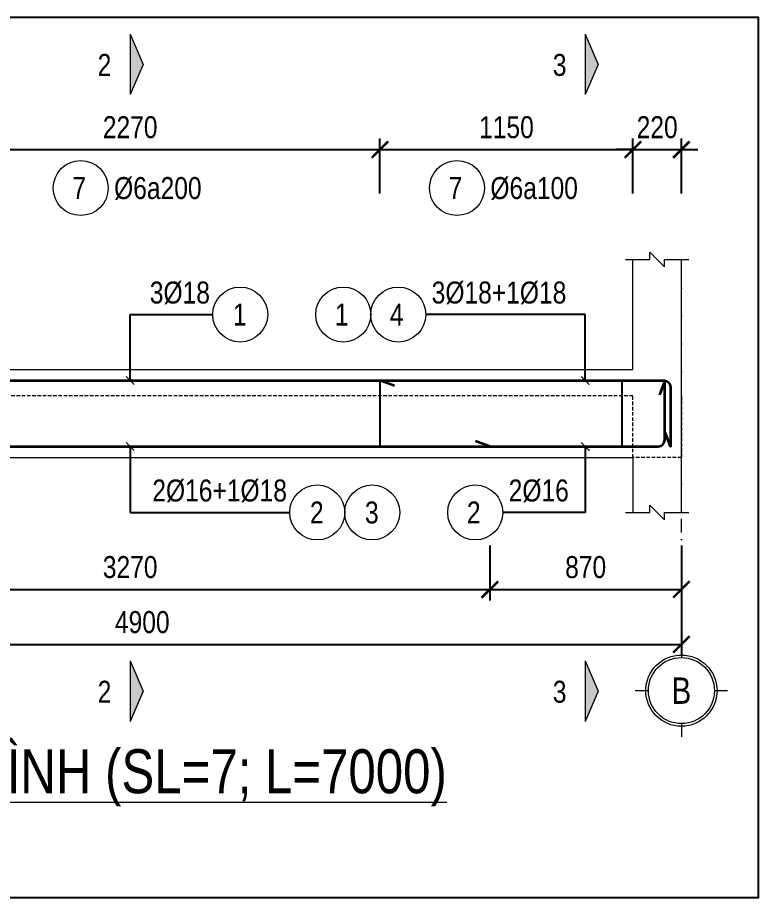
# Model space of a CAD drawing. Extents: x -165145 to 691808, y -202842 to 311040.
# Drawn here: x 314395 to 317761, y -81154 to -77154 of the extents above; entities that cross this region are included whole.
import ezdxf
from ezdxf.enums import TextEntityAlignment as Align

# ---------------------------------------------------------------- set-up
doc = ezdxf.new("R2010")
doc.units = 0
doc.header["$LTSCALE"] = 10
doc.header["$MEASUREMENT"] = 0
doc.linetypes.add('DASHDOT2', pattern=[12.7, 6.35, -3.175, 0, -3.175])
doc.linetypes.add('HIDDEN', pattern=[2.3807, 1.587, -0.7937])
doc.layers.get('0').update_dxf_attribs({"linetype": 'CONTINUOUS'})
doc.layers.get('Defpoints').update_dxf_attribs({"color": 5, "linetype": 'CONTINUOUS'})
for name, color, linetype, lineweight in [('DCE_BaoBeTong', 4, 'CONTINUOUS', 18), ('DCE_Block', 8, 'CONTINUOUS', 9), ('DCE_Dim', 254, 'CONTINUOUS', 9), ('DCE_MCZiCZac', 144, 'CONTINUOUS', 13), ('DCE_NetKhuat', 9, 'HIDDEN', 5), ('Dce_text', 7, 'CONTINUOUS', 13), ('DCE_ThepChu', 1, 'CONTINUOUS', 35), ('DCE_ThepDai', 220, 'CONTINUOUS', 25), ('DCE_Truc', 8, 'DASHDOT2', 13)]:
    doc.layers.add(name, color=color, linetype=linetype, lineweight=lineweight)
doc.styles.add('Dce_Text', font='arial.ttf', dxfattribs={"width": 0.8})
doc.dimstyles.new('Dce_208MV', dxfattribs={"dimscale": 25, "dimtxt": 2.5, "dimasz": 1.5, "dimexe": 1, "dimexo": 2, "dimgap": 1, "dimtad": 1, "dimdec": 0, "dimrnd": 5, "dimtxsty": 'Dce_Text', "dimblk": 'ARCHTICK', "dimcen": 2.5, "dimclrd": 8, "dimclre": 8, "dimclrt": 3, "dimadec": 0, "dimazin": 0, "dimtfac": 1, "dimtdec": 0, "dimtix": 1, "dimtmove": 2, "dimatfit": 3, "dimldrblk": 'ARCHTICK', "dimfxl": 1, "dimarcsym": 0})
doc.dimstyles.new('Dce_50MV', dxfattribs={"dimscale": 50, "dimtxt": 2, "dimasz": 1.5, "dimexe": 1, "dimexo": 2, "dimgap": 1, "dimtad": 1, "dimdec": 0, "dimtxsty": 'Dce_Text', "dimblk": 'ARCHTICK', "dimcen": 2.5, "dimclrd": 8, "dimclre": 8, "dimclrt": 3, "dimadec": 0, "dimazin": 0, "dimtfac": 1, "dimtdec": 0, "dimtix": 1, "dimtmove": 2, "dimatfit": 3, "dimldrblk": 'ARCHTICK', "dimfxl": 4, "dimfxlon": 1, "dimarcsym": 0})

# ---------------------------------------------------------------- blocks, each defined once
blk = doc.blocks.new('Dce_KhTenDam')
at = {"color": 255, "linetype": 'ByBlock', "lineweight": -2, "style": 'Dce_Text', "width": 0.8}
blk.add_attdef('TENDAM', text='', height=2, dxfattribs=at).set_placement((0, 0.735), align=Align.CENTER)
at = {"color": 11, "lineweight": 25, "style": 'Dce_Text', "width": 0.8}
blk.add_attdef('TL', text='', height=1, dxfattribs=at).set_placement((0, -1.999), align=Align.CENTER)
blk = doc.blocks.new('Dce_KhTenTruc')
at = {"layer": 'DCE_Block'}
blk.add_circle((0, -3.5), 2.7, dxfattribs=at)
at = {"layer": 'DCE_Block', "color": 3}
blk.add_circle((0, -3.5), 2.5, dxfattribs=at)
at = {"layer": 'DCE_Truc'}
for p, q in [((0, 0), (0, -1)), ((-3.5, -3.5), (-2.5, -3.5)), ((2.5, -3.5), (3.5, -3.5)), ((0, -6), (0, -7))]:
    blk.add_line(p, q, dxfattribs=at)
at = {"layer": 'Dce_text', "color": 2, "style": 'Dce_Text', "width": 0.8}
blk.add_attdef('TRUC', text='', height=2, dxfattribs=at).set_placement((0, -4.5), align=Align.CENTER)
blk = doc.blocks.new('_ArchTick')
at = {"color": 0, "linetype": 'ByBlock', "const_width": 0.15}
blk.add_lwpolyline([(-0.5, -0.5), (0.5, 0.5)], dxfattribs=at)
blk = doc.blocks.new('*D2302')
at = {"layer": 'DCE_Dim', "color": 8, "lineweight": -2, "transparency": 16777216}
for p, q in [((312511.2, -79804.4), (312511.2, -80054.4)), ((317411.2, -79804.4), (317411.2, -80054.4)), ((312511.2, -80004.4), (317411.2, -80004.4))]:
    blk.add_line(p, q, dxfattribs=at)
at = {"layer": 'Defpoints', "color": 0, "transparency": 16777216}
for p in [(312511.2, -79404.4), (317411.2, -79404.4), (317411.2, -80004.4)]:
    blk.add_point(p, dxfattribs=at)
at = {"layer": 'DCE_Dim', "color": 8, "lineweight": -2, "transparency": 16777216, "xscale": 75, "yscale": 75, "zscale": 75, "rotation": 180}
blk.add_blockref('_ArchTick', (312511.2, -80004.4), dxfattribs=at)
at = {"layer": 'DCE_Dim', "color": 8, "lineweight": -2, "transparency": 16777216, "xscale": 75, "yscale": 75, "zscale": 75}
blk.add_blockref('_ArchTick', (317411.2, -80004.4), dxfattribs=at)
at = {"layer": 'DCE_Dim', "color": 3, "transparency": 16777216, "insert": (314961.2, -79903.3), "char_height": 100, "attachment_point": 5, "style": 'Dce_Text'}
blk.add_mtext('4900', dxfattribs=at)
blk = doc.blocks.new('*D2304')
at = {"layer": 'DCE_Dim', "color": 8, "lineweight": -2, "transparency": 16777216}
for p, q in [((313271.2, -79554.4), (313271.2, -79804.4)), ((316541.2, -79554.4), (316541.2, -79804.4)), ((313271.2, -79754.4), (316541.2, -79754.4))]:
    blk.add_line(p, q, dxfattribs=at)
at = {"layer": 'Defpoints', "color": 0, "transparency": 16777216}
for p in [(313271.2, -79404.4), (316541.2, -79404.4), (316541.2, -79754.4)]:
    blk.add_point(p, dxfattribs=at)
at = {"layer": 'DCE_Dim', "color": 8, "lineweight": -2, "transparency": 16777216, "xscale": 75, "yscale": 75, "zscale": 75, "rotation": 180}
blk.add_blockref('_ArchTick', (313271.2, -79754.4), dxfattribs=at)
at = {"layer": 'DCE_Dim', "color": 8, "lineweight": -2, "transparency": 16777216, "xscale": 75, "yscale": 75, "zscale": 75}
blk.add_blockref('_ArchTick', (316541.2, -79754.4), dxfattribs=at)
at = {"layer": 'DCE_Dim', "color": 3, "transparency": 16777216, "insert": (314906.2, -79653.3), "char_height": 100, "attachment_point": 5, "style": 'Dce_Text'}
blk.add_mtext('3270', dxfattribs=at)
blk = doc.blocks.new('*D2305')
at = {"layer": 'DCE_Dim', "color": 8, "lineweight": -2, "transparency": 16777216}
for p, q in [((316541.2, -79554.4), (316541.2, -79804.4)), ((317411.2, -79554.4), (317411.2, -79804.4)), ((316541.2, -79754.4), (317411.2, -79754.4))]:
    blk.add_line(p, q, dxfattribs=at)
at = {"layer": 'Defpoints', "color": 0, "transparency": 16777216}
for p in [(316541.2, -79404.4), (317411.2, -79404.4), (317411.2, -79754.4)]:
    blk.add_point(p, dxfattribs=at)
at = {"layer": 'DCE_Dim', "color": 8, "lineweight": -2, "transparency": 16777216, "xscale": 75, "yscale": 75, "zscale": 75, "rotation": 180}
blk.add_blockref('_ArchTick', (316541.2, -79754.4), dxfattribs=at)
at = {"layer": 'DCE_Dim', "color": 8, "lineweight": -2, "transparency": 16777216, "xscale": 75, "yscale": 75, "zscale": 75}
blk.add_blockref('_ArchTick', (317411.2, -79754.4), dxfattribs=at)
at = {"layer": 'DCE_Dim', "color": 3, "transparency": 16777216, "insert": (316976.2, -79653.3), "char_height": 100, "attachment_point": 5, "style": 'Dce_Text'}
blk.add_mtext('870', dxfattribs=at)
blk = doc.blocks.new('*D2310')
at = {"layer": 'DCE_Dim', "color": 8, "lineweight": -2, "transparency": 16777216}
for p, q in [((313771.2, -77954.4), (313771.2, -77704.4)), ((316041.2, -77954.4), (316041.2, -77704.4)), ((313771.2, -77754.4), (316041.2, -77754.4))]:
    blk.add_line(p, q, dxfattribs=at)
at = {"layer": 'Defpoints', "color": 0, "transparency": 16777216}
for p in [(316041.2, -77754.4), (313771.2, -78254.4), (316041.2, -78254.4)]:
    blk.add_point(p, dxfattribs=at)
at = {"layer": 'DCE_Dim', "color": 8, "lineweight": -2, "transparency": 16777216, "xscale": 75, "yscale": 75, "zscale": 75, "rotation": 180}
blk.add_blockref('_ArchTick', (313771.2, -77754.4), dxfattribs=at)
at = {"layer": 'DCE_Dim', "color": 8, "lineweight": -2, "transparency": 16777216, "xscale": 75, "yscale": 75, "zscale": 75}
blk.add_blockref('_ArchTick', (316041.2, -77754.4), dxfattribs=at)
at = {"layer": 'DCE_Dim', "color": 3, "transparency": 16777216, "insert": (314906.2, -77653.3), "char_height": 100, "attachment_point": 5, "style": 'Dce_Text'}
blk.add_mtext('2270', dxfattribs=at)
blk = doc.blocks.new('Dce_KhtThepDai')
blk.add_circle((-4.497, -3.5), 2.5)
at = {"color": 11, "style": 'Dce_Text', "width": 0.8}
blk.add_attdef('SH', text='', height=2, dxfattribs=at).set_placement((-4.635, -4.5), align=Align.CENTER)
at = {"color": 3, "style": 'Dce_Text', "width": 0.8}
blk.add_attdef('DKVAKC', (-1.461, -4.5), '', height=2, dxfattribs=at)
blk = doc.blocks.new('*D2311')
at = {"layer": 'DCE_Dim', "color": 8, "lineweight": -2, "transparency": 16777216}
for p, q in [((316041.2, -77954.4), (316041.2, -77704.4)), ((317191.2, -77954.4), (317191.2, -77704.4)), ((316041.2, -77754.4), (317191.2, -77754.4))]:
    blk.add_line(p, q, dxfattribs=at)
at = {"layer": 'Defpoints', "color": 0, "transparency": 16777216}
for p in [(317191.2, -77754.4), (316041.2, -78254.4), (317191.2, -78254.4)]:
    blk.add_point(p, dxfattribs=at)
at = {"layer": 'DCE_Dim', "color": 8, "lineweight": -2, "transparency": 16777216, "xscale": 75, "yscale": 75, "zscale": 75, "rotation": 180}
blk.add_blockref('_ArchTick', (316041.2, -77754.4), dxfattribs=at)
at = {"layer": 'DCE_Dim', "color": 8, "lineweight": -2, "transparency": 16777216, "xscale": 75, "yscale": 75, "zscale": 75}
blk.add_blockref('_ArchTick', (317191.2, -77754.4), dxfattribs=at)
at = {"layer": 'DCE_Dim', "color": 3, "transparency": 16777216, "insert": (316616.2, -77653.3), "char_height": 100, "attachment_point": 5, "style": 'Dce_Text'}
blk.add_mtext('1150', dxfattribs=at)
blk = doc.blocks.new('*D2312')
at = {"layer": 'DCE_Dim', "color": 8, "lineweight": -2, "transparency": 16777216}
for p, q in [((317191.2, -77954.4), (317191.2, -77704.4)), ((317411.2, -77954.4), (317411.2, -77704.4)), ((317191.2, -77754.4), (317116.2, -77754.4)), ((317191.2, -77754.4), (317411.2, -77754.4)), ((317411.2, -77754.4), (317486.2, -77754.4))]:
    blk.add_line(p, q, dxfattribs=at)
at = {"layer": 'Defpoints', "color": 0, "transparency": 16777216}
for p in [(317411.2, -77754.4), (317191.2, -78254.4), (317411.2, -78254.4)]:
    blk.add_point(p, dxfattribs=at)
at = {"layer": 'DCE_Dim', "color": 8, "lineweight": -2, "transparency": 16777216, "xscale": 75, "yscale": 75, "zscale": 75}
blk.add_blockref('_ArchTick', (317191.2, -77754.4), dxfattribs=at)
at = {"layer": 'DCE_Dim', "color": 8, "lineweight": -2, "transparency": 16777216, "xscale": 75, "yscale": 75, "zscale": 75, "rotation": 180}
blk.add_blockref('_ArchTick', (317411.2, -77754.4), dxfattribs=at)
at = {"layer": 'DCE_Dim', "color": 3, "transparency": 16777216, "insert": (317301.2, -77653.3), "char_height": 100, "attachment_point": 5, "style": 'Dce_Text'}
blk.add_mtext('220', dxfattribs=at)
blk = doc.blocks.new('DCE_MatCatA')
blk.add_hatch(color=3).paths.add_polyline_path([(0, 5.5), (0, 0), (1.179, 2.75)])
at = {"color": 3}
for p, q in [((0, 5.5), (0, 0)), ((0, 5.5), (1.179, 2.75)), ((1.179, 2.75), (0, 0))]:
    blk.add_line(p, q, dxfattribs=at)
at = {"color": 11, "style": 'Dce_Text', "width": 0.8}
blk.add_attdef('1', text='', height=2, dxfattribs=at).set_placement((-2.332, 1.699), align=Align.CENTER)
blk = doc.blocks.new('Dce_KhtMcThepTangCuong')
blk.add_circle((2.5, 0), 2.5)
at = {"color": 3, "style": 'Dce_Text', "width": 0.8}
blk.add_attdef('DKVAKC', text='', height=2, dxfattribs=at).set_placement((-0.248, 1), align=Align.RIGHT)
at = {"color": 11, "style": 'Dce_Text', "width": 0.8}
blk.add_attdef('SH', text='', height=2, dxfattribs=at).set_placement((2.466, -1), align=Align.CENTER)
blk = doc.blocks.new('Dce_KhtThepLop1Trai')
for centre in [(-7.5, 0), (-2.5, 0)]:
    blk.add_circle(centre, 2.5)
at = {"color": 3, "style": 'Dce_Text', "width": 0.8}
blk.add_attdef('DKVAKC', (0.537, 1), '', height=2, dxfattribs=at)
at = {"color": 11, "style": 'Dce_Text', "width": 0.8}
for tag, p in [('SH', (-7.638, -1)), ('SH2', (-2.638, -1))]:
    blk.add_attdef(tag, text='', height=2, dxfattribs=at).set_placement(p, align=Align.CENTER)
blk = doc.blocks.new('Dce_KhtThepLop1Phai')
for centre in [(2.5, 0), (7.5, 0)]:
    blk.add_circle(centre, 2.5)
at = {"color": 3, "style": 'Dce_Text', "width": 0.8}
blk.add_attdef('DKVAKC', text='', height=2, dxfattribs=at).set_placement((-0.248, 1), align=Align.RIGHT)
at = {"color": 11, "style": 'Dce_Text', "width": 0.8}
for tag, p in [('SH', (2.466, -1)), ('SH2', (7.466, -1))]:
    blk.add_attdef(tag, text='', height=2, dxfattribs=at).set_placement(p, align=Align.CENTER)
blk = doc.blocks.new('Dce_KhtMcThepChu')
blk.add_circle((-2.5, 0), 2.5)
at = {"color": 3, "style": 'Dce_Text', "width": 0.8}
blk.add_attdef('DKVAKC', (0.537, 1), '', height=2, dxfattribs=at)
at = {"color": 11, "style": 'Dce_Text', "width": 0.8}
blk.add_attdef('SH', text='', height=2, dxfattribs=at).set_placement((-2.638, -1), align=Align.CENTER)

msp = doc.modelspace()

# ---------------------------------------------------------------- linework, layer by layer
at = {"layer": 'DCE_BaoBeTong'}
for points in [[(317191.183, -78754.38945), (317191.183, -78254.38945)], [(317411.183, -79404.38945), (317411.183, -78254.38945)], [(312621.183, -78754.38945), (317191.183, -78754.38945)], [(312621.183, -79154.38945), (317191.183, -79154.38945)], [(317191.183, -79154.38945), (317191.183, -79404.38945)]]:
    msp.add_lwpolyline(points, dxfattribs=at)
at = {"layer": 'DCE_MCZiCZac'}
for points in [[(317157.84966, -78254.38945), (317267.84966, -78254.38945), (317267.84966, -78221.05612), (317334.51633, -78287.72278), (317334.51633, -78254.38945), (317444.51633, -78254.38945)], [(317157.84966, -79404.38945), (317267.84966, -79404.38945), (317267.84966, -79371.05612), (317334.51633, -79437.72278), (317334.51633, -79404.38945), (317444.51633, -79404.38945)]]:
    msp.add_lwpolyline(points, dxfattribs=at)
at = {"layer": 'DCE_NetKhuat'}
msp.add_lwpolyline([(317411.183, -78874.38945), (317411.183, -79154.38945), (317191.183, -79154.38945), (317191.183, -78874.38945), (312621.183, -78874.38945), (312621.183, -79154.38945), (312401.183, -79154.38945), (312401.183, -78874.38945), (310631.183, -78874.38945), (310631.183, -79154.38945), (310411.183, -79154.38945), (310411.183, -78874.38945)], dxfattribs=at)
at = {"layer": 'DCE_ThepChu'}
for points in [[(310485.12441, -79038.61097), (310461.183, -79104.38945), (310461.183, -78834.38945, -0.3926990817), (310491.183, -78804.38945), (317331.183, -78804.38945, -0.3926990817), (317361.183, -78834.38945), (317361.183, -79104.38945), (317337.24159, -79038.61097)], [(310510.12441, -78870.16793), (310486.183, -78804.38945), (310486.183, -79074.38945, 0.3926990817), (310516.183, -79104.38945), (317306.183, -79104.38945, 0.3926990817), (317336.183, -79074.38945), (317336.183, -78804.38945), (317312.24159, -78870.16793)], [(316106.96148, -78828.33086), (316041.183, -78804.38945), (317331.183, -78804.38945, -0.3926990817), (317361.183, -78834.38945), (317361.183, -79104.38945), (317337.24159, -79038.61097)]]:
    msp.add_lwpolyline(points, format="xyb", dxfattribs=at)
msp.add_lwpolyline([(313336.96148, -79080.44804), (313271.183, -79104.38945), (316541.183, -79104.38945), (316475.40451, -79080.44804)], dxfattribs=at)
at = {"layer": 'DCE_ThepDai'}
for points in [[(316041.183, -78804.38945), (316041.183, -79104.38945)], [(317141.183, -78804.38945), (317141.183, -79104.38945)]]:
    msp.add_lwpolyline(points, dxfattribs=at)
at = {"layer": 'DCE_Truc'}
msp.add_lwpolyline([(317411.183, -80004.38945), (317411.183, -78254.38945)], dxfattribs=at)
at = {"layer": 'Defpoints'}
msp.add_lwpolyline([(309561.183, -77154.38945), (309561.183, -81154.38945), (317761.183, -81154.38945), (317761.183, -77154.38945)], close=True, dxfattribs=at)

# ---------------------------------------------------------------- block references
at = {"layer": 'DCE_Block'}
for name, p, xscale, yscale, zscale, values in [('DCE_MatCatA', (314906.183, -77504.38945), 50, 50, 50, {'1': '2'}), ('DCE_MatCatA', (316974.51633, -77504.38945), 50, 50, 50, {'1': '3'}), ('Dce_KhtThepDai', (314906.183, -77754.38945), 50, 50, 50, {'DKVAKC': '%%c6a200', 'SH': '7'}), ('Dce_KhtThepDai', (316616.183, -77754.38945), 50, 50, 50, {'DKVAKC': '%%c6a100', 'SH': '7'}), ('Dce_KhtMcThepTangCuong', (315281.183, -78504.38945), 50, 50, 50, {'SH': '1', 'DKVAKC': '3%%c18'}), ('Dce_KhtThepLop1Trai', (316249.51633, -78504.38945), 50, 50, 50, {'DKVAKC': '3%%c18+1%%c18', 'SH2': '4', 'SH': '1'}), ('Dce_KhtThepLop1Phai', (315631.183, -79404.38945), 50, 50, 50, {'SH2': '3', 'DKVAKC': '2%%c16+1%%c18', 'SH': '2'}), ('Dce_KhtMcThepChu', (316599.51633, -79404.38945), 50, 50, 50, {'DKVAKC': '2%%c16', 'SH': '2'}), ('DCE_MatCatA', (314906.183, -80354.38945), 50, 50, 50, {'1': '2'}), ('DCE_MatCatA', (316974.51633, -80354.38945), 50, 50, 50, {'1': '3'}), ('Dce_KhTenDam', (313911.183, -80754.38945), 100, 100, 100, {'TENDAM': '%%uDẦM CHI TIẾT DẦM ĐIỂN HÌNH (SL=7; L=7000)', 'TL': '%%UTỶ LỆ: 1/50'})]:
    msp.add_blockref(name, p, dxfattribs=dict(at, xscale=xscale, yscale=yscale, zscale=zscale)).add_auto_attribs(values)
at = {"layer": 'DCE_Truc', "xscale": 60, "yscale": 60, "zscale": 60}
msp.add_blockref('Dce_KhTenTruc', (317411.183, -80004.38945), dxfattribs=at).add_auto_attribs({'TRUC': 'B'})

# ---------------------------------------------------------------- dimensions: what is measured, and where the dimension line sits
at = {"layer": 'DCE_Dim'}
for base, p1, p2, picture, middle in [((316041.183, -77754.38945), (313771.183, -78254.38945), (316041.183, -78254.38945), '*D2310', (314906.183, -77653.33215)), ((317191.183, -77754.38945), (316041.183, -78254.38945), (317191.183, -78254.38945), '*D2311', (316616.183, -77653.33215)), ((317411.183, -77754.38945), (317191.183, -78254.38945), (317411.183, -78254.38945), '*D2312', (317301.183, -77653.33215)), ((317411.183, -80004.38945), (312511.183, -79404.38945), (317411.183, -79404.38945), '*D2302', (314961.183, -79903.33215)), ((316541.183, -79754.38945), (313271.183, -79404.38945), (316541.183, -79404.38945), '*D2304', (314906.183, -79653.29804)), ((317411.183, -79754.38945), (316541.183, -79404.38945), (317411.183, -79404.38945), '*D2305', (316976.183, -79653.33215))]:
    dim = msp.add_linear_dim(base=base, p1=p1, p2=p2, dimstyle='Dce_50MV', dxfattribs=at)
    dim.commit()
    dim.dimension.update_dxf_attribs({"geometry": picture, "text_midpoint": middle})

# ---------------------------------------------------------------- leaders
at = {"layer": 'DCE_Block'}
for points in [[(314906.183, -78804.38945), (314906.183, -78504.38945), (315281.183, -78504.38945)], [(316974.51633, -78804.38945), (316974.51633, -78504.38945), (316249.51633, -78504.38945)], [(314906.183, -79104.38945), (314906.183, -79404.38945), (315631.183, -79404.38945)], [(316974.51633, -79104.38945), (316974.51633, -79404.38945), (316599.51633, -79404.38945)]]:
    msp.add_leader(points, dimstyle='Dce_208MV', dxfattribs=at)

doc.saveas('drawing.dxf')
